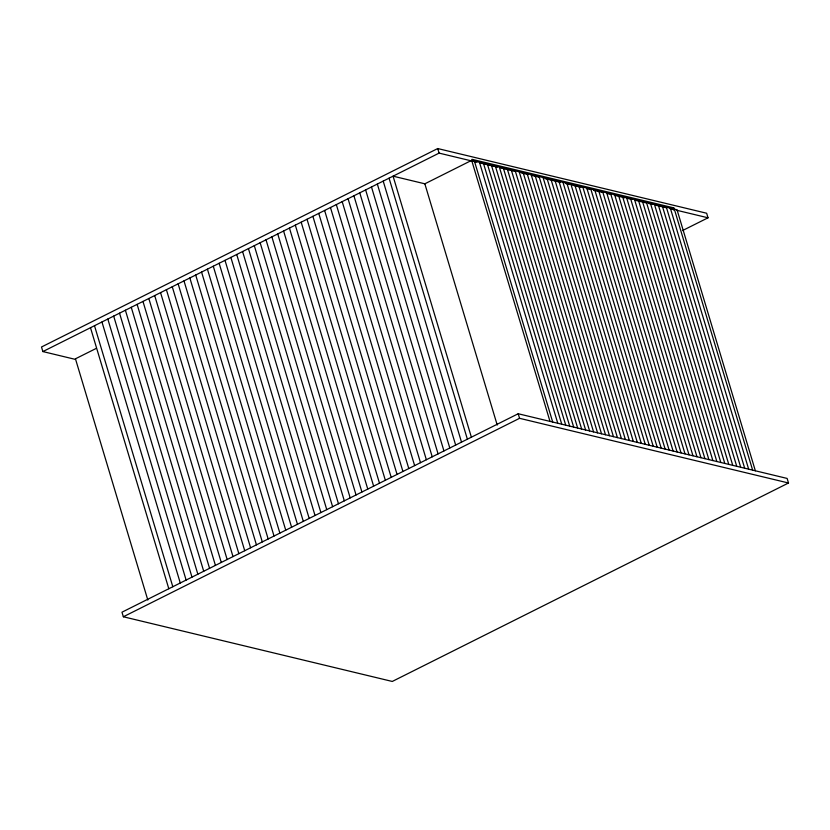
<?xml version="1.0" encoding="UTF-8"?>
<svg xmlns="http://www.w3.org/2000/svg" width="830" height="830" viewBox="0 0 830 830"><rect width="100%" height="100%" fill="white"/><g stroke="black" fill="none" stroke-linecap="round" stroke-linejoin="round"><path stroke-width="1.25" d="M682.53 230.564L708.021 217.802L706.652 213.237L437.721 148.549L41.5 347.002L42.87 351.567L75.54 359.432M42.87 351.567L439.091 153.114L476.794 162.182M96.249 348.403L75.447 358.809L147.823 600.049M755.352 470.786L677.031 209.751L471.668 160.356L424.846 183.814L497.222 425.053M518.2 413.745L121.979 612.198L123.348 616.763L392.279 681.451L788.5 482.998L787.13 478.433L518.2 413.745L519.57 418.31L788.5 482.998M123.348 616.763L519.57 418.31M471.948 159.319L674.053 207.936L674.603 209.762M479.865 162.919L497.461 167.152M500.666 167.919L514.486 171.25M521.333 172.889L528.316 174.57M531.376 175.306L538.919 177.122M545.196 178.637L560.271 182.258M566.008 183.638L569.785 184.55M572.835 185.287L581.093 187.269M586.654 188.607L590.431 189.51M593.658 190.288L601.74 192.228M607.487 193.618L611.254 194.521M614.304 195.257L625.073 197.851M628.123 198.578L631.889 199.491M635.126 200.269L646.435 202.987M648.956 203.589L652.722 204.502M655.762 205.228L666.542 207.822M669.582 208.548L673.348 209.461M676.595 210.239L708.021 217.802M425.095 183.866L393.067 176.168L471.378 437.202M674.323 209.098L752.634 470.133M672.974 207.676L673.711 210.146M670.339 208.143L748.66 469.178M666.365 207.189L744.676 468.224M662.392 206.224L740.702 467.259M658.408 205.269L736.729 466.304M654.434 204.315L732.745 465.35M650.461 203.36L728.771 464.395M646.477 202.406L724.798 463.441M642.503 201.441L720.814 462.476M638.529 200.487L716.84 461.522M634.545 199.532L712.866 460.567M630.572 198.578L708.882 459.613M626.598 197.623L704.909 458.658M622.614 196.658L700.935 457.693M618.64 195.704L696.951 456.739M614.667 194.749L692.977 455.784M610.683 193.795L689.004 454.83M606.709 192.84L685.03 453.875M602.736 191.875L681.046 452.91M598.762 190.921L677.073 451.956M594.778 189.966L673.099 451.001M590.804 189.012L669.115 450.047M586.831 188.057L665.141 449.092M582.847 187.092L661.168 448.127M578.873 186.138L657.184 447.173M574.9 185.183L653.21 446.218M570.916 184.229L649.236 445.264M566.942 183.274L645.252 444.309M562.968 182.31L641.279 443.345M558.984 181.355L637.305 442.39M555.011 180.401L633.321 441.436M551.037 179.446L629.348 440.481M547.053 178.492L625.374 439.526M543.079 177.527L621.4 438.562M539.106 176.572L617.416 437.607M535.132 175.618L613.443 436.653M531.148 174.663L609.469 435.698M527.175 173.709L605.485 434.744M523.201 172.744L601.511 433.779M519.217 171.789L597.538 432.824M515.243 170.835L593.554 431.87M511.27 169.88L589.58 430.915M507.286 168.926L585.607 429.961M503.312 167.961L581.623 428.996M499.338 167.006L577.649 428.041M495.354 166.052L573.675 427.087M491.381 165.097L569.691 426.132M487.407 164.143L565.718 425.178M483.423 163.178L561.744 424.213M479.45 162.224L557.76 423.259M474.387 161.01L552.697 422.045M473.038 159.588L473.588 161.414M471.668 160.356L549.989 421.391M437.721 148.549L439.091 153.114M389.063 178.17L467.373 439.205M383.201 181.106L461.511 442.141M377.339 184.042L455.66 445.077M371.487 186.978L449.798 448.003M365.625 189.904L443.936 450.939M359.764 192.84L438.074 453.875M353.902 195.776L432.223 456.811M348.05 198.712L426.361 459.747M342.188 201.649L420.499 462.684M336.326 204.585L414.637 465.62M330.464 207.521L408.785 468.556M324.613 210.447L402.924 471.482M318.751 213.383L397.062 474.418M312.889 216.319L391.2 477.354M307.027 219.255L385.348 480.29M301.176 222.191L379.486 483.226M295.314 225.127L373.625 486.162M289.452 228.063L367.763 489.098M283.59 230.999L361.911 492.024M277.739 233.925L356.049 494.96M271.877 236.861L350.187 497.896M266.015 239.797L344.326 500.832M260.153 242.734L338.474 503.769M254.302 245.67L332.612 506.705M248.44 248.606L326.75 509.641M242.578 251.542L320.899 512.577M236.716 254.478L315.037 515.503M230.865 257.404L309.175 518.439M225.003 260.34L303.313 521.375M219.141 263.276L297.462 524.311M213.279 266.212L291.6 527.247M207.427 269.148L285.738 530.183M201.566 272.084L279.876 533.119M195.704 275.021L274.025 536.055M189.842 277.946L268.163 538.981M183.99 280.882L262.301 541.917M178.128 283.819L256.439 544.854M172.267 286.755L250.587 547.79M166.405 289.691L244.726 550.726M160.553 292.627L238.864 553.662M154.691 295.563L233.002 556.598M148.829 298.499L227.15 559.524M142.968 301.425L221.288 562.46M137.116 304.361L215.427 565.396M131.254 307.297L209.565 568.332M125.392 310.233L203.713 571.268M119.53 313.169L197.851 574.204M113.679 316.106L191.989 577.14M107.817 319.042L186.128 580.077M101.955 321.978L180.276 583.002M94.496 325.713L172.816 586.748M90.491 327.715L168.812 588.75"/></g></svg>
